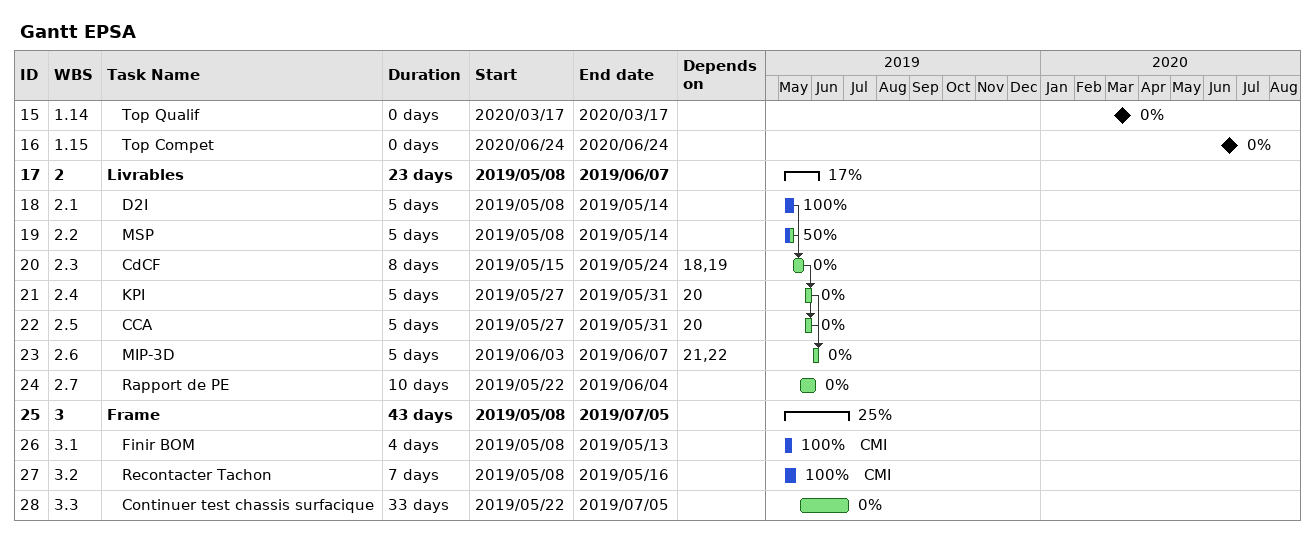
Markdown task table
Gantt EPSA

| ID | WBS | Task | Duration | Start | Finish | Predecessors | Resources | % complete |
|---|---|---|---|---|---|---|---|---|
| 15 | 1.14 | Top Qualif | 0d | 2020-03-17 | 2020-03-17 |  |  | 0 |
| 16 | 1.15 | Top Compet | 0d | 2020-06-24 | 2020-06-24 |  |  | 0 |
| 17 | 2 | **Livrables** | 23d | 2019-05-08 | 2019-06-07 |  |  | 17 |
| 18 | 2.1 | D2I | 5d | 2019-05-08 | 2019-05-14 |  |  | 100 |
| 19 | 2.2 | MSP | 5d | 2019-05-08 | 2019-05-14 |  |  | 50 |
| 20 | 2.3 | CdCF | 8d | 2019-05-15 | 2019-05-24 | 18, 19 |  | 0 |
| 21 | 2.4 | KPI | 5d | 2019-05-27 | 2019-05-31 | 20 |  | 0 |
| 22 | 2.5 | CCA | 5d | 2019-05-27 | 2019-05-31 | 20 |  | 0 |
| 23 | 2.6 | MIP-3D | 5d | 2019-06-03 | 2019-06-07 | 21, 22 |  | 0 |
| 24 | 2.7 | Rapport de PE | 10d | 2019-05-22 | 2019-06-04 |  |  | 0 |
| 25 | 3 | **Frame** | 43d | 2019-05-08 | 2019-07-05 |  |  | 25 |
| 26 | 3.1 | Finir BOM | 4d | 2019-05-08 | 2019-05-13 |  | CMI | 100 |
| 27 | 3.2 | Recontacter Tachon | 7d | 2019-05-08 | 2019-05-16 |  | CMI | 100 |
| 28 | 3.3 | Continuer test chassis surfacique | 33d | 2019-05-22 | 2019-07-05 |  |  | 0 |
